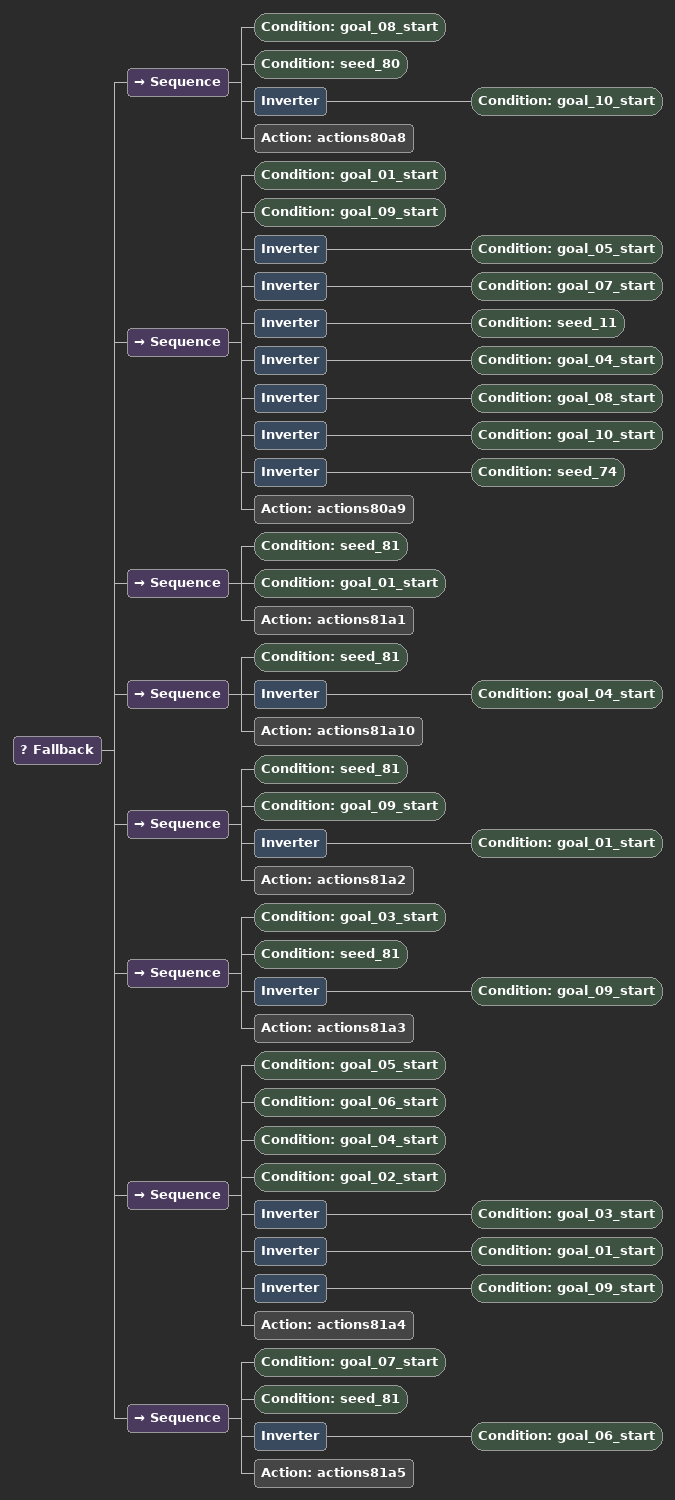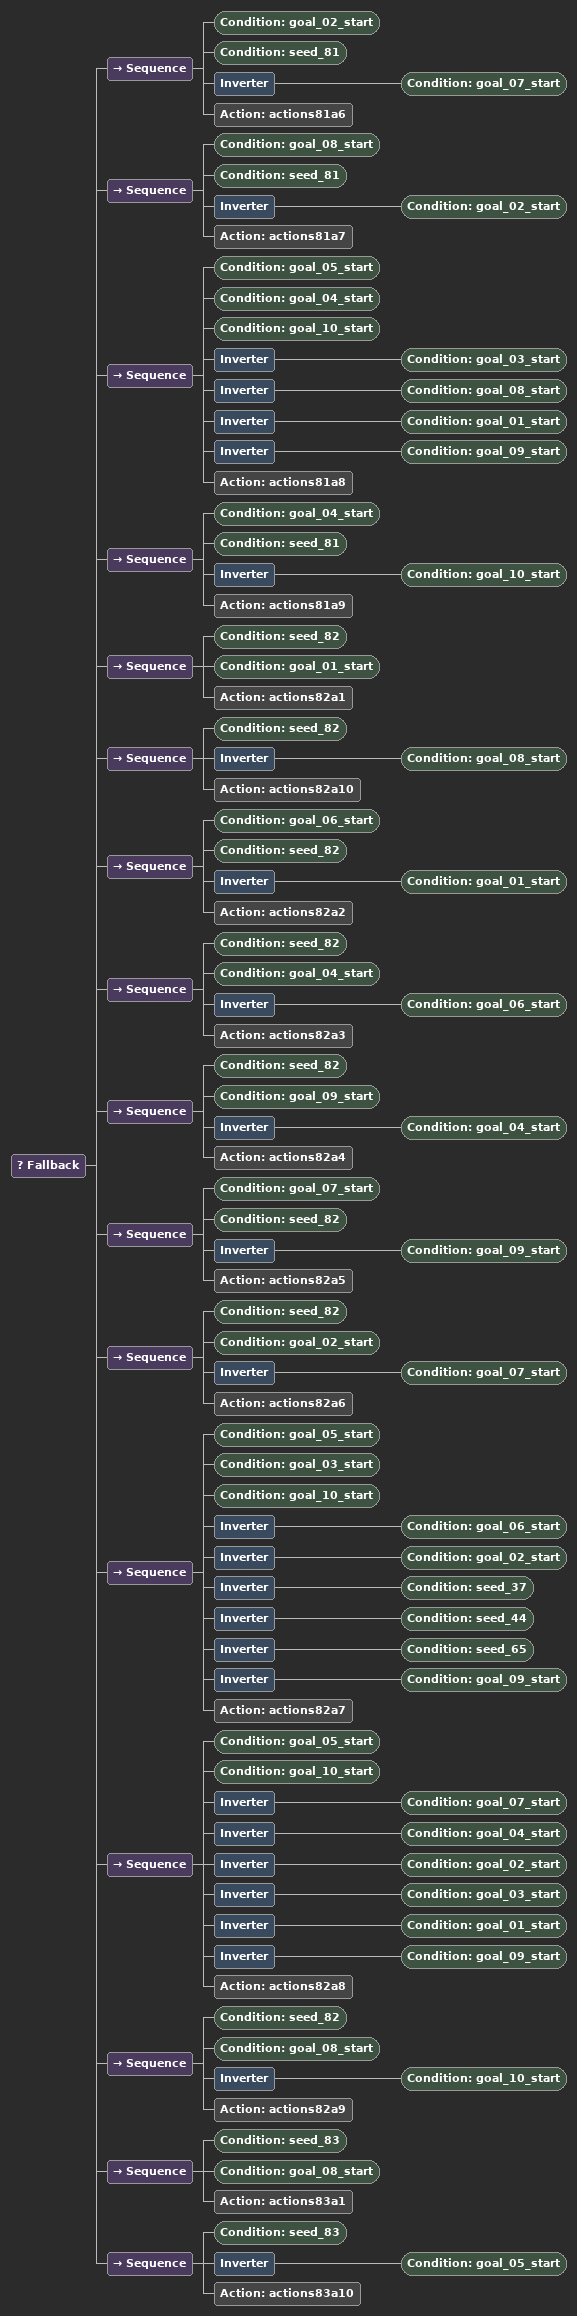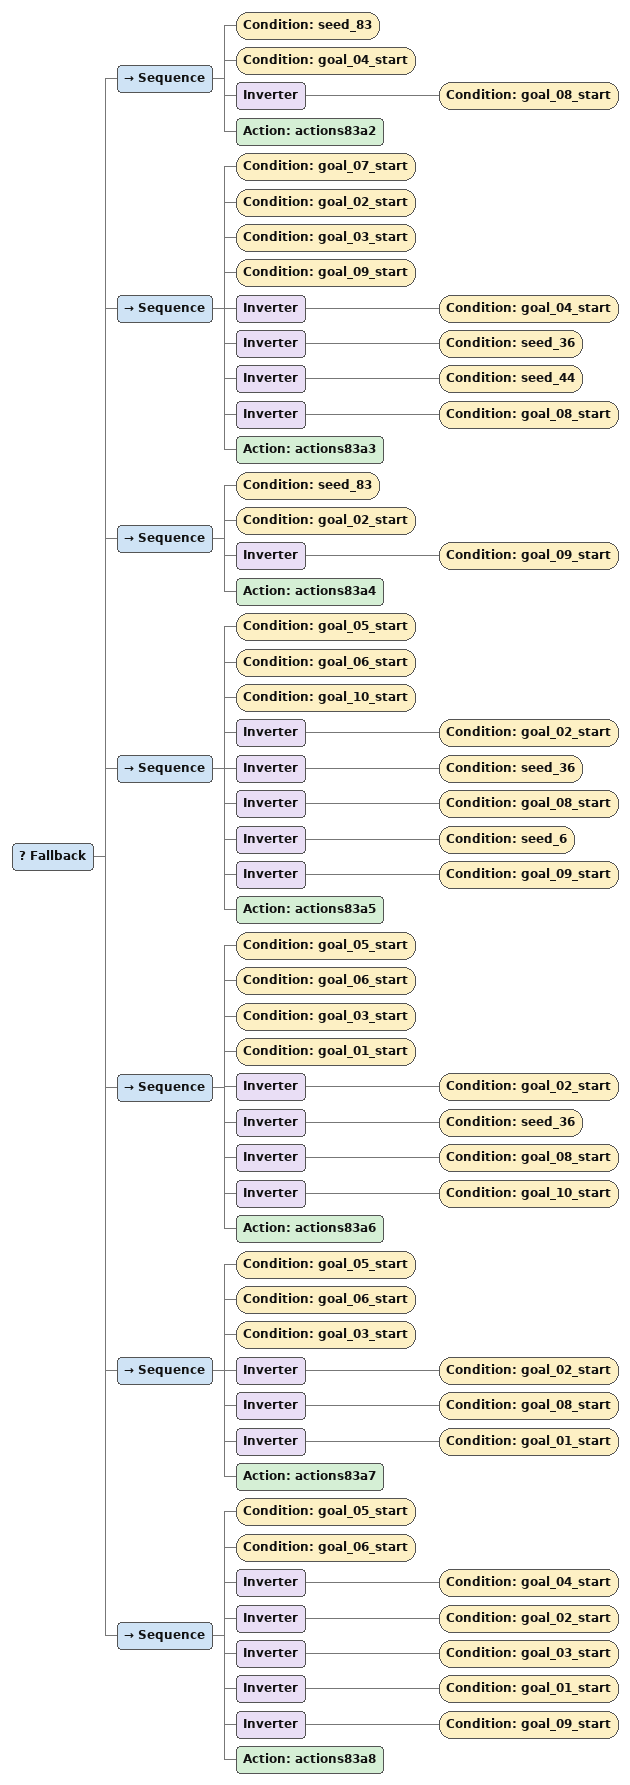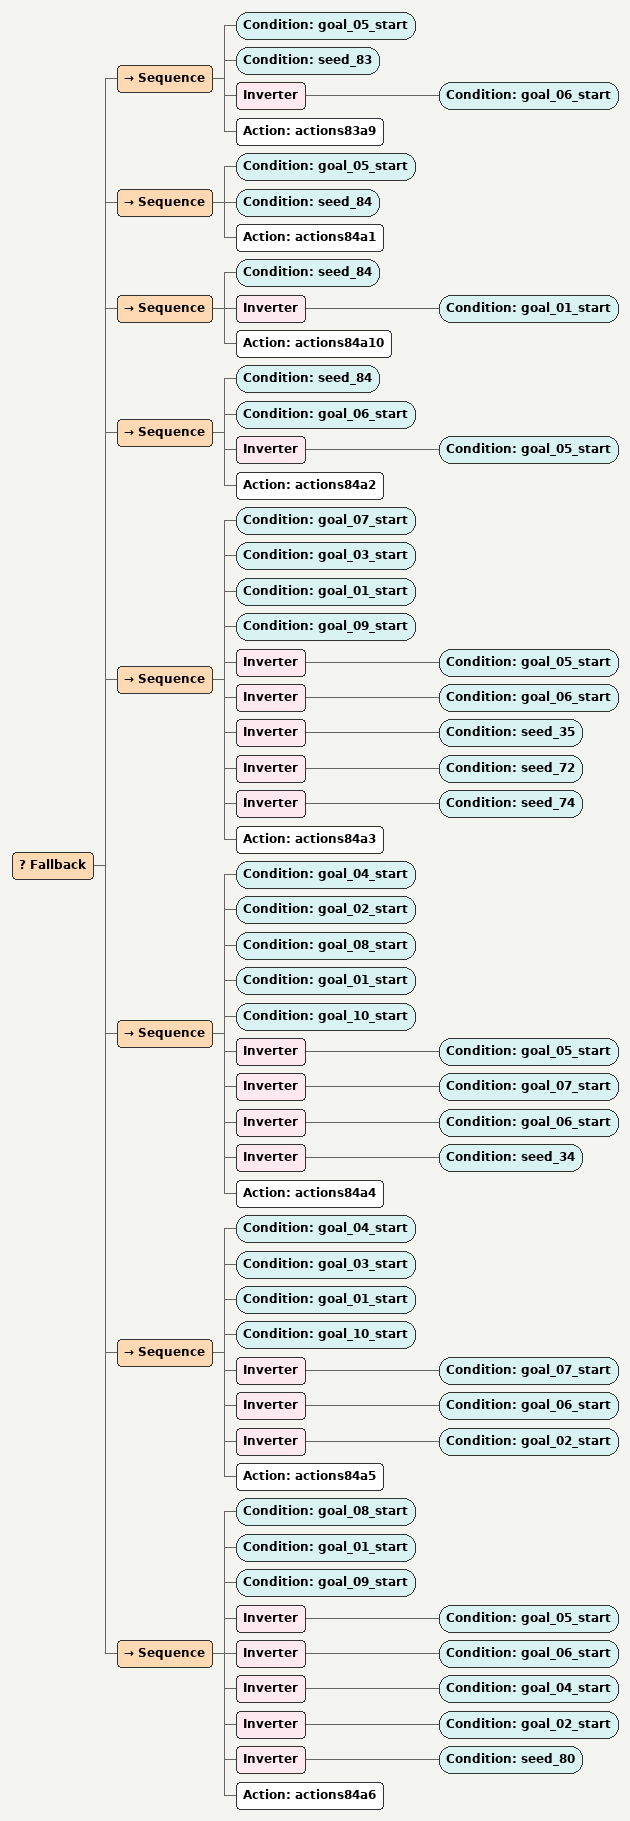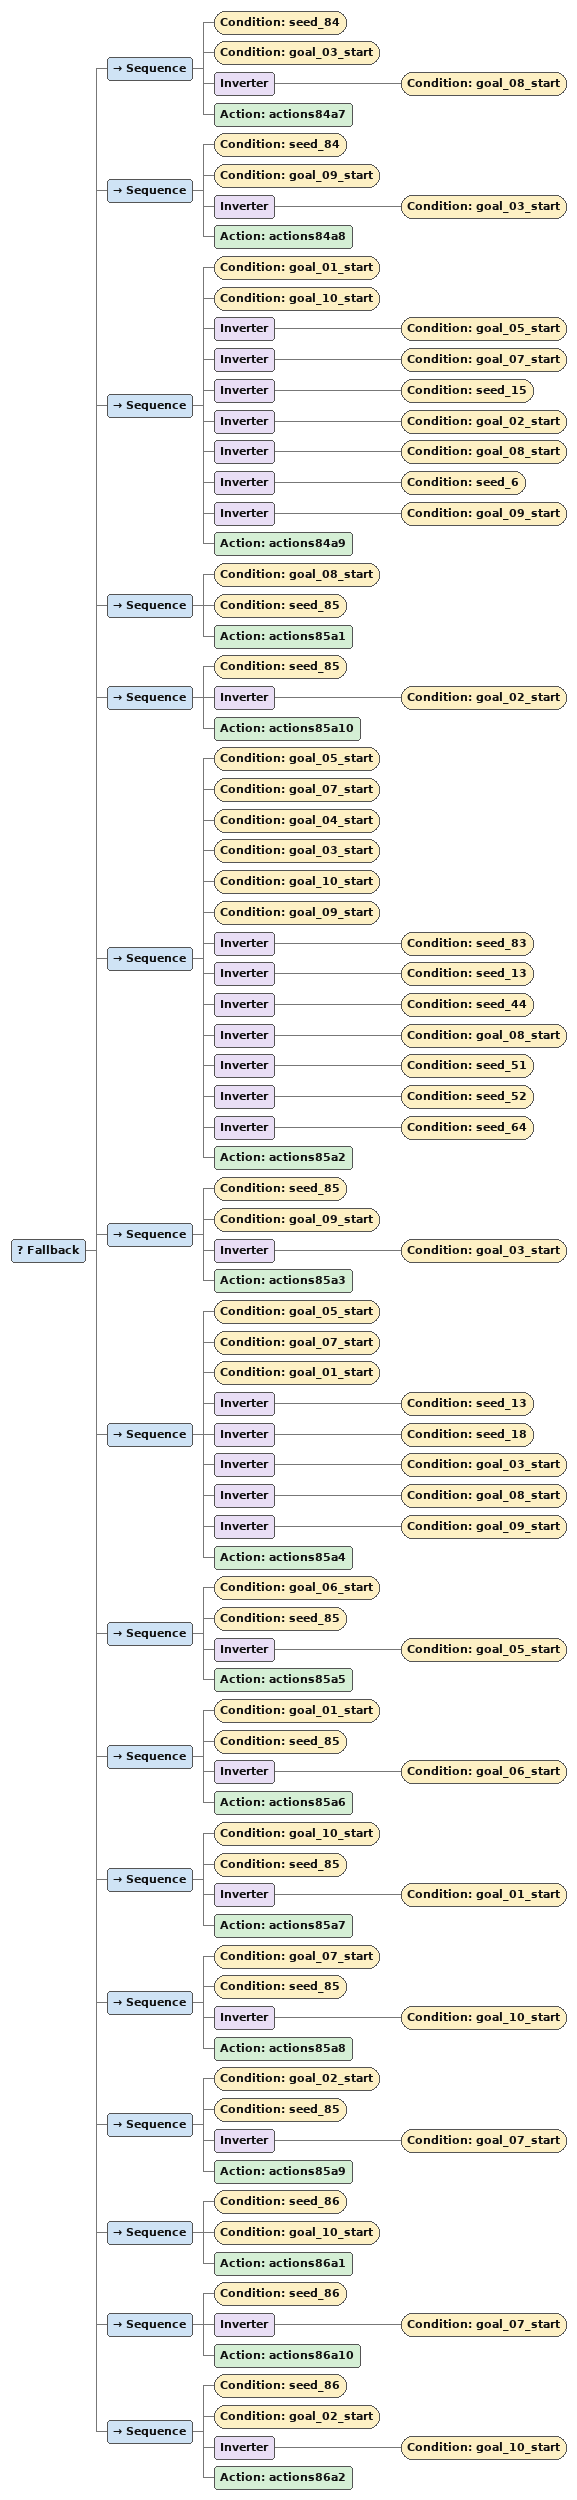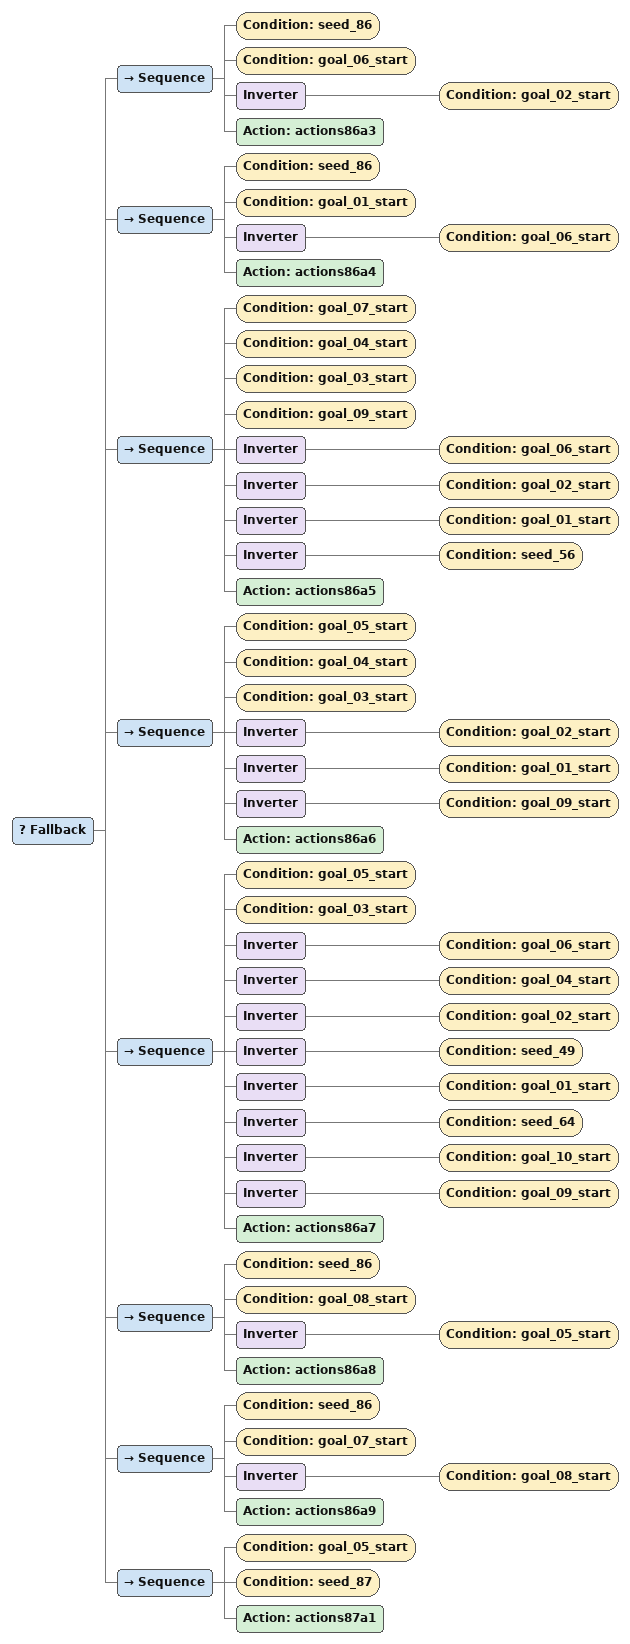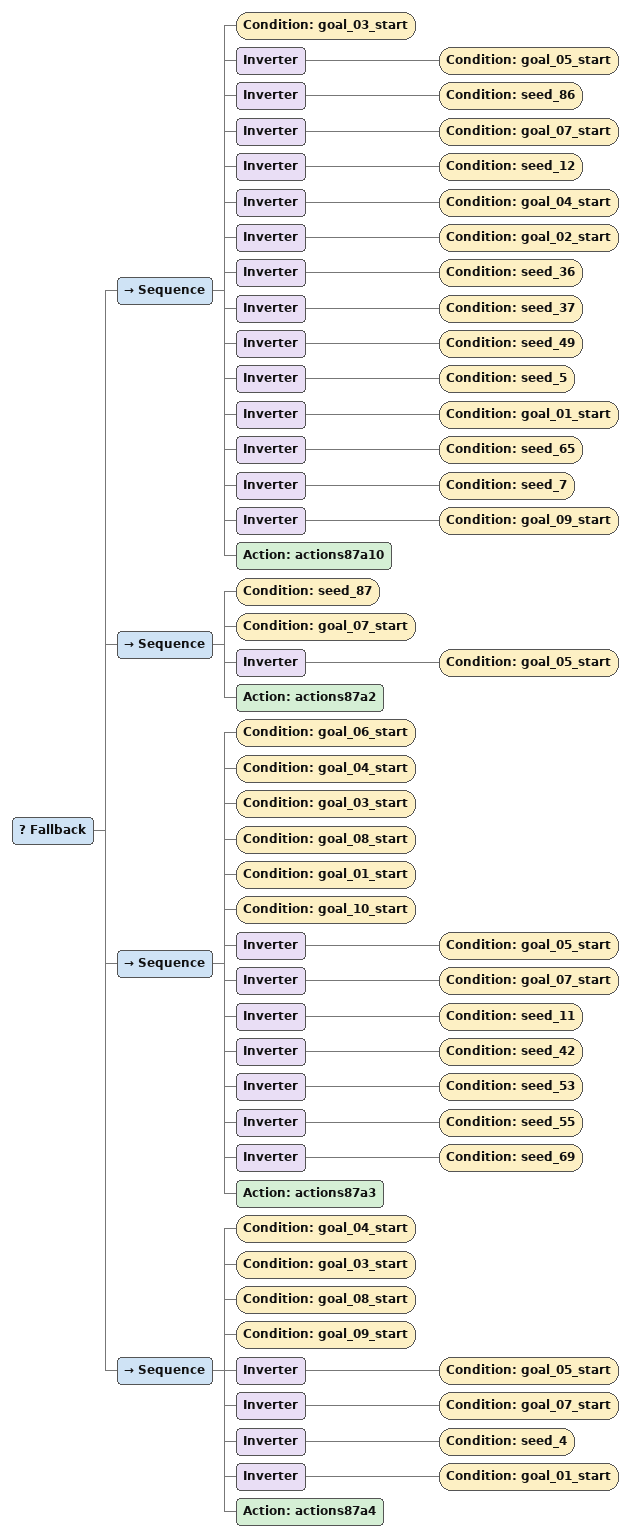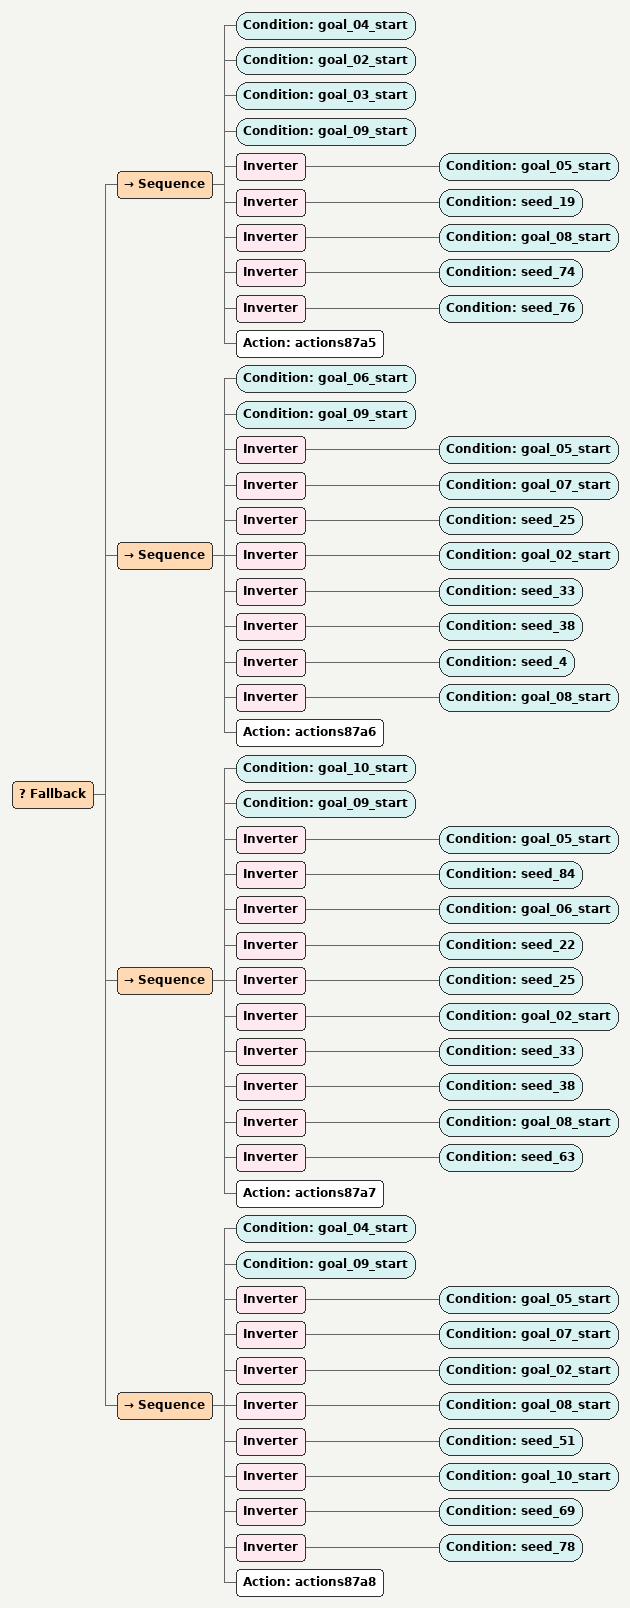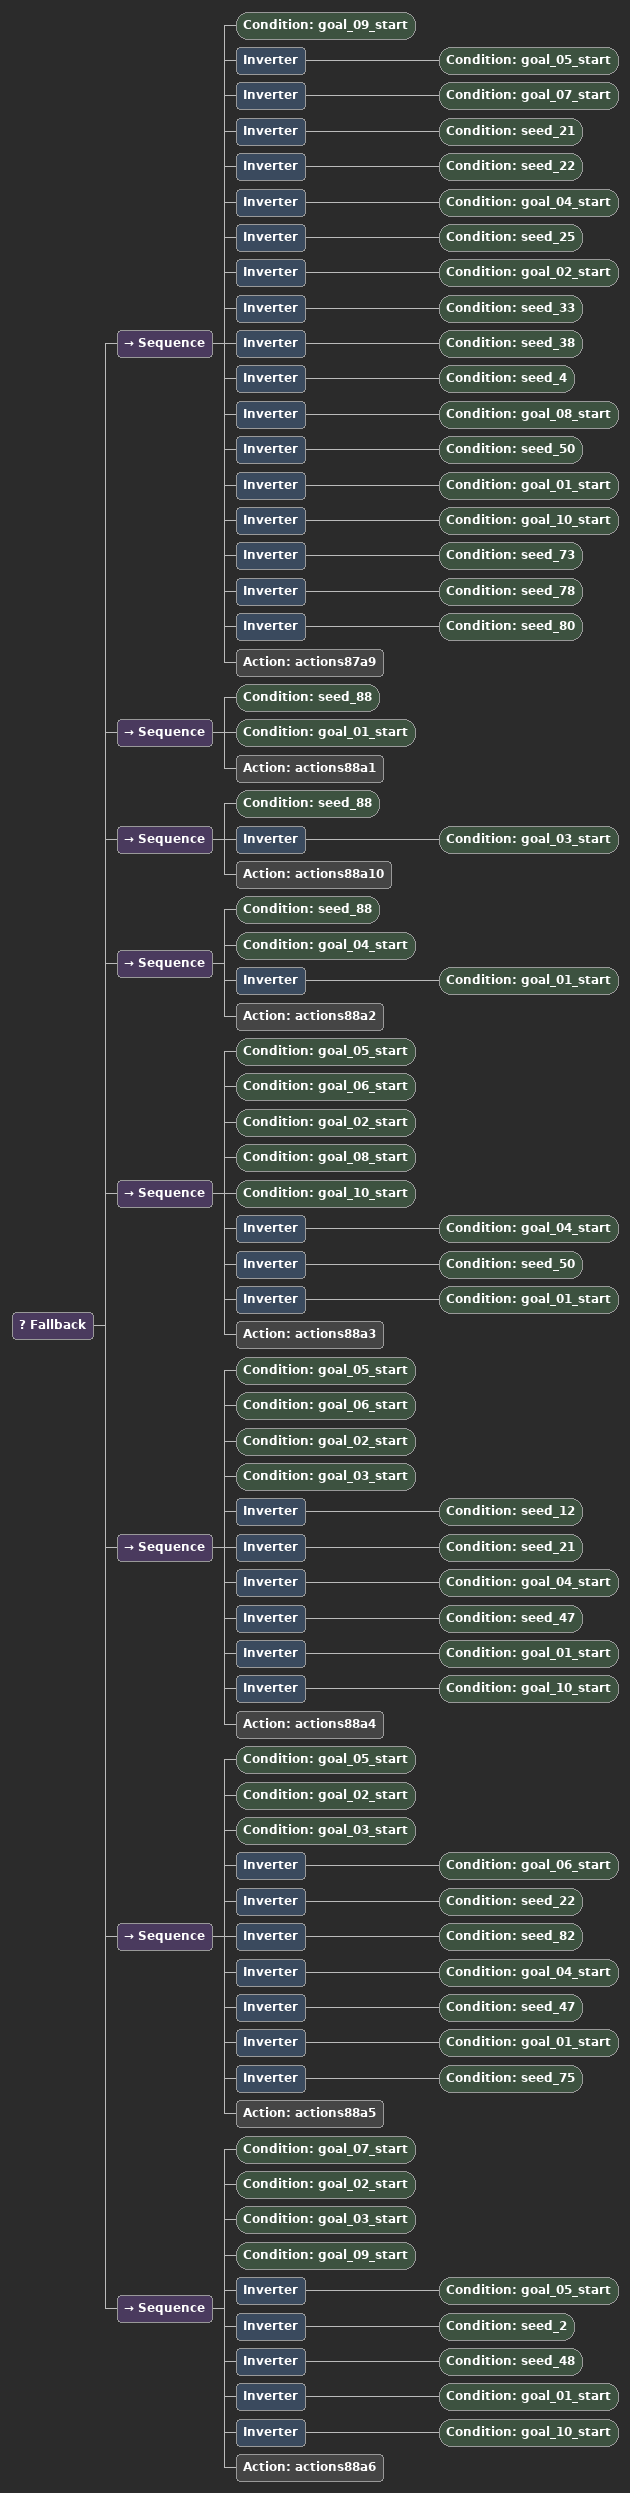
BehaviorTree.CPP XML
<Fallback>
      <Sequence>
        <Condition ID="goal_08_start"/>
        <Condition ID="seed_80"/>
        <Inverter>
          <Condition ID="goal_10_start"/>
        </Inverter>
        <Action ID="actions80a8"/>
      </Sequence>
      <Sequence>
        <Condition ID="goal_01_start"/>
        <Condition ID="goal_09_start"/>
        <Inverter>
          <Condition ID="goal_05_start"/>
        </Inverter>
        <Inverter>
          <Condition ID="goal_07_start"/>
        </Inverter>
        <Inverter>
          <Condition ID="seed_11"/>
        </Inverter>
        <Inverter>
          <Condition ID="goal_04_start"/>
        </Inverter>
        <Inverter>
          <Condition ID="goal_08_start"/>
        </Inverter>
        <Inverter>
          <Condition ID="goal_10_start"/>
        </Inverter>
        <Inverter>
          <Condition ID="seed_74"/>
        </Inverter>
        <Action ID="actions80a9"/>
      </Sequence>
      <Sequence>
        <Condition ID="seed_81"/>
        <Condition ID="goal_01_start"/>
        <Action ID="actions81a1"/>
      </Sequence>
      <Sequence>
        <Condition ID="seed_81"/>
        <Inverter>
          <Condition ID="goal_04_start"/>
        </Inverter>
        <Action ID="actions81a10"/>
      </Sequence>
      <Sequence>
        <Condition ID="seed_81"/>
        <Condition ID="goal_09_start"/>
        <Inverter>
          <Condition ID="goal_01_start"/>
        </Inverter>
        <Action ID="actions81a2"/>
      </Sequence>
      <Sequence>
        <Condition ID="goal_03_start"/>
        <Condition ID="seed_81"/>
        <Inverter>
          <Condition ID="goal_09_start"/>
        </Inverter>
        <Action ID="actions81a3"/>
      </Sequence>
      <Sequence>
        <Condition ID="goal_05_start"/>
        <Condition ID="goal_06_start"/>
        <Condition ID="goal_04_start"/>
        <Condition ID="goal_02_start"/>
        <Inverter>
          <Condition ID="goal_03_start"/>
        </Inverter>
        <Inverter>
          <Condition ID="goal_01_start"/>
        </Inverter>
        <Inverter>
          <Condition ID="goal_09_start"/>
        </Inverter>
        <Action ID="actions81a4"/>
      </Sequence>
      <Sequence>
        <Condition ID="goal_07_start"/>
        <Condition ID="seed_81"/>
        <Inverter>
          <Condition ID="goal_06_start"/>
        </Inverter>
        <Action ID="actions81a5"/>
      </Sequence>
</Fallback>

<Fallback>
      <Sequence>
        <Condition ID="goal_02_start"/>
        <Condition ID="seed_81"/>
        <Inverter>
          <Condition ID="goal_07_start"/>
        </Inverter>
        <Action ID="actions81a6"/>
      </Sequence>
      <Sequence>
        <Condition ID="goal_08_start"/>
        <Condition ID="seed_81"/>
        <Inverter>
          <Condition ID="goal_02_start"/>
        </Inverter>
        <Action ID="actions81a7"/>
      </Sequence>
      <Sequence>
        <Condition ID="goal_05_start"/>
        <Condition ID="goal_04_start"/>
        <Condition ID="goal_10_start"/>
        <Inverter>
          <Condition ID="goal_03_start"/>
        </Inverter>
        <Inverter>
          <Condition ID="goal_08_start"/>
        </Inverter>
        <Inverter>
          <Condition ID="goal_01_start"/>
        </Inverter>
        <Inverter>
          <Condition ID="goal_09_start"/>
        </Inverter>
        <Action ID="actions81a8"/>
      </Sequence>
      <Sequence>
        <Condition ID="goal_04_start"/>
        <Condition ID="seed_81"/>
        <Inverter>
          <Condition ID="goal_10_start"/>
        </Inverter>
        <Action ID="actions81a9"/>
      </Sequence>
      <Sequence>
        <Condition ID="seed_82"/>
        <Condition ID="goal_01_start"/>
        <Action ID="actions82a1"/>
      </Sequence>
      <Sequence>
        <Condition ID="seed_82"/>
        <Inverter>
          <Condition ID="goal_08_start"/>
        </Inverter>
        <Action ID="actions82a10"/>
      </Sequence>
      <Sequence>
        <Condition ID="goal_06_start"/>
        <Condition ID="seed_82"/>
        <Inverter>
          <Condition ID="goal_01_start"/>
        </Inverter>
        <Action ID="actions82a2"/>
      </Sequence>
      <Sequence>
        <Condition ID="seed_82"/>
        <Condition ID="goal_04_start"/>
        <Inverter>
          <Condition ID="goal_06_start"/>
        </Inverter>
        <Action ID="actions82a3"/>
      </Sequence>
      <Sequence>
        <Condition ID="seed_82"/>
        <Condition ID="goal_09_start"/>
        <Inverter>
          <Condition ID="goal_04_start"/>
        </Inverter>
        <Action ID="actions82a4"/>
      </Sequence>
      <Sequence>
        <Condition ID="goal_07_start"/>
        <Condition ID="seed_82"/>
        <Inverter>
          <Condition ID="goal_09_start"/>
        </Inverter>
        <Action ID="actions82a5"/>
      </Sequence>
      <Sequence>
        <Condition ID="seed_82"/>
        <Condition ID="goal_02_start"/>
        <Inverter>
          <Condition ID="goal_07_start"/>
        </Inverter>
        <Action ID="actions82a6"/>
      </Sequence>
      <Sequence>
        <Condition ID="goal_05_start"/>
        <Condition ID="goal_03_start"/>
        <Condition ID="goal_10_start"/>
        <Inverter>
          <Condition ID="goal_06_start"/>
        </Inverter>
        <Inverter>
          <Condition ID="goal_02_start"/>
        </Inverter>
        <Inverter>
          <Condition ID="seed_37"/>
        </Inverter>
        <Inverter>
          <Condition ID="seed_44"/>
        </Inverter>
        <Inverter>
          <Condition ID="seed_65"/>
        </Inverter>
        <Inverter>
          <Condition ID="goal_09_start"/>
        </Inverter>
        <Action ID="actions82a7"/>
      </Sequence>
      <Sequence>
        <Condition ID="goal_05_start"/>
        <Condition ID="goal_10_start"/>
        <Inverter>
          <Condition ID="goal_07_start"/>
        </Inverter>
        <Inverter>
          <Condition ID="goal_04_start"/>
        </Inverter>
        <Inverter>
          <Condition ID="goal_02_start"/>
        </Inverter>
        <Inverter>
          <Condition ID="goal_03_start"/>
        </Inverter>
        <Inverter>
          <Condition ID="goal_01_start"/>
        </Inverter>
        <Inverter>
          <Condition ID="goal_09_start"/>
        </Inverter>
        <Action ID="actions82a8"/>
      </Sequence>
      <Sequence>
        <Condition ID="seed_82"/>
        <Condition ID="goal_08_start"/>
        <Inverter>
          <Condition ID="goal_10_start"/>
        </Inverter>
        <Action ID="actions82a9"/>
      </Sequence>
      <Sequence>
        <Condition ID="seed_83"/>
        <Condition ID="goal_08_start"/>
        <Action ID="actions83a1"/>
      </Sequence>
      <Sequence>
        <Condition ID="seed_83"/>
        <Inverter>
          <Condition ID="goal_05_start"/>
        </Inverter>
        <Action ID="actions83a10"/>
      </Sequence>
</Fallback>

<Fallback>
      <Sequence>
        <Condition ID="seed_83"/>
        <Condition ID="goal_04_start"/>
        <Inverter>
          <Condition ID="goal_08_start"/>
        </Inverter>
        <Action ID="actions83a2"/>
      </Sequence>
      <Sequence>
        <Condition ID="goal_07_start"/>
        <Condition ID="goal_02_start"/>
        <Condition ID="goal_03_start"/>
        <Condition ID="goal_09_start"/>
        <Inverter>
          <Condition ID="goal_04_start"/>
        </Inverter>
        <Inverter>
          <Condition ID="seed_36"/>
        </Inverter>
        <Inverter>
          <Condition ID="seed_44"/>
        </Inverter>
        <Inverter>
          <Condition ID="goal_08_start"/>
        </Inverter>
        <Action ID="actions83a3"/>
      </Sequence>
      <Sequence>
        <Condition ID="seed_83"/>
        <Condition ID="goal_02_start"/>
        <Inverter>
          <Condition ID="goal_09_start"/>
        </Inverter>
        <Action ID="actions83a4"/>
      </Sequence>
      <Sequence>
        <Condition ID="goal_05_start"/>
        <Condition ID="goal_06_start"/>
        <Condition ID="goal_10_start"/>
        <Inverter>
          <Condition ID="goal_02_start"/>
        </Inverter>
        <Inverter>
          <Condition ID="seed_36"/>
        </Inverter>
        <Inverter>
          <Condition ID="goal_08_start"/>
        </Inverter>
        <Inverter>
          <Condition ID="seed_6"/>
        </Inverter>
        <Inverter>
          <Condition ID="goal_09_start"/>
        </Inverter>
        <Action ID="actions83a5"/>
      </Sequence>
      <Sequence>
        <Condition ID="goal_05_start"/>
        <Condition ID="goal_06_start"/>
        <Condition ID="goal_03_start"/>
        <Condition ID="goal_01_start"/>
        <Inverter>
          <Condition ID="goal_02_start"/>
        </Inverter>
        <Inverter>
          <Condition ID="seed_36"/>
        </Inverter>
        <Inverter>
          <Condition ID="goal_08_start"/>
        </Inverter>
        <Inverter>
          <Condition ID="goal_10_start"/>
        </Inverter>
        <Action ID="actions83a6"/>
      </Sequence>
      <Sequence>
        <Condition ID="goal_05_start"/>
        <Condition ID="goal_06_start"/>
        <Condition ID="goal_03_start"/>
        <Inverter>
          <Condition ID="goal_02_start"/>
        </Inverter>
        <Inverter>
          <Condition ID="goal_08_start"/>
        </Inverter>
        <Inverter>
          <Condition ID="goal_01_start"/>
        </Inverter>
        <Action ID="actions83a7"/>
      </Sequence>
      <Sequence>
        <Condition ID="goal_05_start"/>
        <Condition ID="goal_06_start"/>
        <Inverter>
          <Condition ID="goal_04_start"/>
        </Inverter>
        <Inverter>
          <Condition ID="goal_02_start"/>
        </Inverter>
        <Inverter>
          <Condition ID="goal_03_start"/>
        </Inverter>
        <Inverter>
          <Condition ID="goal_01_start"/>
        </Inverter>
        <Inverter>
          <Condition ID="goal_09_start"/>
        </Inverter>
        <Action ID="actions83a8"/>
      </Sequence>
</Fallback>

<Fallback>
      <Sequence>
        <Condition ID="goal_05_start"/>
        <Condition ID="seed_83"/>
        <Inverter>
          <Condition ID="goal_06_start"/>
        </Inverter>
        <Action ID="actions83a9"/>
      </Sequence>
      <Sequence>
        <Condition ID="goal_05_start"/>
        <Condition ID="seed_84"/>
        <Action ID="actions84a1"/>
      </Sequence>
      <Sequence>
        <Condition ID="seed_84"/>
        <Inverter>
          <Condition ID="goal_01_start"/>
        </Inverter>
        <Action ID="actions84a10"/>
      </Sequence>
      <Sequence>
        <Condition ID="seed_84"/>
        <Condition ID="goal_06_start"/>
        <Inverter>
          <Condition ID="goal_05_start"/>
        </Inverter>
        <Action ID="actions84a2"/>
      </Sequence>
      <Sequence>
        <Condition ID="goal_07_start"/>
        <Condition ID="goal_03_start"/>
        <Condition ID="goal_01_start"/>
        <Condition ID="goal_09_start"/>
        <Inverter>
          <Condition ID="goal_05_start"/>
        </Inverter>
        <Inverter>
          <Condition ID="goal_06_start"/>
        </Inverter>
        <Inverter>
          <Condition ID="seed_35"/>
        </Inverter>
        <Inverter>
          <Condition ID="seed_72"/>
        </Inverter>
        <Inverter>
          <Condition ID="seed_74"/>
        </Inverter>
        <Action ID="actions84a3"/>
      </Sequence>
      <Sequence>
        <Condition ID="goal_04_start"/>
        <Condition ID="goal_02_start"/>
        <Condition ID="goal_08_start"/>
        <Condition ID="goal_01_start"/>
        <Condition ID="goal_10_start"/>
        <Inverter>
          <Condition ID="goal_05_start"/>
        </Inverter>
        <Inverter>
          <Condition ID="goal_07_start"/>
        </Inverter>
        <Inverter>
          <Condition ID="goal_06_start"/>
        </Inverter>
        <Inverter>
          <Condition ID="seed_34"/>
        </Inverter>
        <Action ID="actions84a4"/>
      </Sequence>
      <Sequence>
        <Condition ID="goal_04_start"/>
        <Condition ID="goal_03_start"/>
        <Condition ID="goal_01_start"/>
        <Condition ID="goal_10_start"/>
        <Inverter>
          <Condition ID="goal_07_start"/>
        </Inverter>
        <Inverter>
          <Condition ID="goal_06_start"/>
        </Inverter>
        <Inverter>
          <Condition ID="goal_02_start"/>
        </Inverter>
        <Action ID="actions84a5"/>
      </Sequence>
      <Sequence>
        <Condition ID="goal_08_start"/>
        <Condition ID="goal_01_start"/>
        <Condition ID="goal_09_start"/>
        <Inverter>
          <Condition ID="goal_05_start"/>
        </Inverter>
        <Inverter>
          <Condition ID="goal_06_start"/>
        </Inverter>
        <Inverter>
          <Condition ID="goal_04_start"/>
        </Inverter>
        <Inverter>
          <Condition ID="goal_02_start"/>
        </Inverter>
        <Inverter>
          <Condition ID="seed_80"/>
        </Inverter>
        <Action ID="actions84a6"/>
      </Sequence>
</Fallback>

<Fallback>
      <Sequence>
        <Condition ID="seed_84"/>
        <Condition ID="goal_03_start"/>
        <Inverter>
          <Condition ID="goal_08_start"/>
        </Inverter>
        <Action ID="actions84a7"/>
      </Sequence>
      <Sequence>
        <Condition ID="seed_84"/>
        <Condition ID="goal_09_start"/>
        <Inverter>
          <Condition ID="goal_03_start"/>
        </Inverter>
        <Action ID="actions84a8"/>
      </Sequence>
      <Sequence>
        <Condition ID="goal_01_start"/>
        <Condition ID="goal_10_start"/>
        <Inverter>
          <Condition ID="goal_05_start"/>
        </Inverter>
        <Inverter>
          <Condition ID="goal_07_start"/>
        </Inverter>
        <Inverter>
          <Condition ID="seed_15"/>
        </Inverter>
        <Inverter>
          <Condition ID="goal_02_start"/>
        </Inverter>
        <Inverter>
          <Condition ID="goal_08_start"/>
        </Inverter>
        <Inverter>
          <Condition ID="seed_6"/>
        </Inverter>
        <Inverter>
          <Condition ID="goal_09_start"/>
        </Inverter>
        <Action ID="actions84a9"/>
      </Sequence>
      <Sequence>
        <Condition ID="goal_08_start"/>
        <Condition ID="seed_85"/>
        <Action ID="actions85a1"/>
      </Sequence>
      <Sequence>
        <Condition ID="seed_85"/>
        <Inverter>
          <Condition ID="goal_02_start"/>
        </Inverter>
        <Action ID="actions85a10"/>
      </Sequence>
      <Sequence>
        <Condition ID="goal_05_start"/>
        <Condition ID="goal_07_start"/>
        <Condition ID="goal_04_start"/>
        <Condition ID="goal_03_start"/>
        <Condition ID="goal_10_start"/>
        <Condition ID="goal_09_start"/>
        <Inverter>
          <Condition ID="seed_83"/>
        </Inverter>
        <Inverter>
          <Condition ID="seed_13"/>
        </Inverter>
        <Inverter>
          <Condition ID="seed_44"/>
        </Inverter>
        <Inverter>
          <Condition ID="goal_08_start"/>
        </Inverter>
        <Inverter>
          <Condition ID="seed_51"/>
        </Inverter>
        <Inverter>
          <Condition ID="seed_52"/>
        </Inverter>
        <Inverter>
          <Condition ID="seed_64"/>
        </Inverter>
        <Action ID="actions85a2"/>
      </Sequence>
      <Sequence>
        <Condition ID="seed_85"/>
        <Condition ID="goal_09_start"/>
        <Inverter>
          <Condition ID="goal_03_start"/>
        </Inverter>
        <Action ID="actions85a3"/>
      </Sequence>
      <Sequence>
        <Condition ID="goal_05_start"/>
        <Condition ID="goal_07_start"/>
        <Condition ID="goal_01_start"/>
        <Inverter>
          <Condition ID="seed_13"/>
        </Inverter>
        <Inverter>
          <Condition ID="seed_18"/>
        </Inverter>
        <Inverter>
          <Condition ID="goal_03_start"/>
        </Inverter>
        <Inverter>
          <Condition ID="goal_08_start"/>
        </Inverter>
        <Inverter>
          <Condition ID="goal_09_start"/>
        </Inverter>
        <Action ID="actions85a4"/>
      </Sequence>
      <Sequence>
        <Condition ID="goal_06_start"/>
        <Condition ID="seed_85"/>
        <Inverter>
          <Condition ID="goal_05_start"/>
        </Inverter>
        <Action ID="actions85a5"/>
      </Sequence>
      <Sequence>
        <Condition ID="goal_01_start"/>
        <Condition ID="seed_85"/>
        <Inverter>
          <Condition ID="goal_06_start"/>
        </Inverter>
        <Action ID="actions85a6"/>
      </Sequence>
      <Sequence>
        <Condition ID="goal_10_start"/>
        <Condition ID="seed_85"/>
        <Inverter>
          <Condition ID="goal_01_start"/>
        </Inverter>
        <Action ID="actions85a7"/>
      </Sequence>
      <Sequence>
        <Condition ID="goal_07_start"/>
        <Condition ID="seed_85"/>
        <Inverter>
          <Condition ID="goal_10_start"/>
        </Inverter>
        <Action ID="actions85a8"/>
      </Sequence>
      <Sequence>
        <Condition ID="goal_02_start"/>
        <Condition ID="seed_85"/>
        <Inverter>
          <Condition ID="goal_07_start"/>
        </Inverter>
        <Action ID="actions85a9"/>
      </Sequence>
      <Sequence>
        <Condition ID="seed_86"/>
        <Condition ID="goal_10_start"/>
        <Action ID="actions86a1"/>
      </Sequence>
      <Sequence>
        <Condition ID="seed_86"/>
        <Inverter>
          <Condition ID="goal_07_start"/>
        </Inverter>
        <Action ID="actions86a10"/>
      </Sequence>
      <Sequence>
        <Condition ID="seed_86"/>
        <Condition ID="goal_02_start"/>
        <Inverter>
          <Condition ID="goal_10_start"/>
        </Inverter>
        <Action ID="actions86a2"/>
      </Sequence>
</Fallback>

<Fallback>
      <Sequence>
        <Condition ID="seed_86"/>
        <Condition ID="goal_06_start"/>
        <Inverter>
          <Condition ID="goal_02_start"/>
        </Inverter>
        <Action ID="actions86a3"/>
      </Sequence>
      <Sequence>
        <Condition ID="seed_86"/>
        <Condition ID="goal_01_start"/>
        <Inverter>
          <Condition ID="goal_06_start"/>
        </Inverter>
        <Action ID="actions86a4"/>
      </Sequence>
      <Sequence>
        <Condition ID="goal_07_start"/>
        <Condition ID="goal_04_start"/>
        <Condition ID="goal_03_start"/>
        <Condition ID="goal_09_start"/>
        <Inverter>
          <Condition ID="goal_06_start"/>
        </Inverter>
        <Inverter>
          <Condition ID="goal_02_start"/>
        </Inverter>
        <Inverter>
          <Condition ID="goal_01_start"/>
        </Inverter>
        <Inverter>
          <Condition ID="seed_56"/>
        </Inverter>
        <Action ID="actions86a5"/>
      </Sequence>
      <Sequence>
        <Condition ID="goal_05_start"/>
        <Condition ID="goal_04_start"/>
        <Condition ID="goal_03_start"/>
        <Inverter>
          <Condition ID="goal_02_start"/>
        </Inverter>
        <Inverter>
          <Condition ID="goal_01_start"/>
        </Inverter>
        <Inverter>
          <Condition ID="goal_09_start"/>
        </Inverter>
        <Action ID="actions86a6"/>
      </Sequence>
      <Sequence>
        <Condition ID="goal_05_start"/>
        <Condition ID="goal_03_start"/>
        <Inverter>
          <Condition ID="goal_06_start"/>
        </Inverter>
        <Inverter>
          <Condition ID="goal_04_start"/>
        </Inverter>
        <Inverter>
          <Condition ID="goal_02_start"/>
        </Inverter>
        <Inverter>
          <Condition ID="seed_49"/>
        </Inverter>
        <Inverter>
          <Condition ID="goal_01_start"/>
        </Inverter>
        <Inverter>
          <Condition ID="seed_64"/>
        </Inverter>
        <Inverter>
          <Condition ID="goal_10_start"/>
        </Inverter>
        <Inverter>
          <Condition ID="goal_09_start"/>
        </Inverter>
        <Action ID="actions86a7"/>
      </Sequence>
      <Sequence>
        <Condition ID="seed_86"/>
        <Condition ID="goal_08_start"/>
        <Inverter>
          <Condition ID="goal_05_start"/>
        </Inverter>
        <Action ID="actions86a8"/>
      </Sequence>
      <Sequence>
        <Condition ID="seed_86"/>
        <Condition ID="goal_07_start"/>
        <Inverter>
          <Condition ID="goal_08_start"/>
        </Inverter>
        <Action ID="actions86a9"/>
      </Sequence>
      <Sequence>
        <Condition ID="goal_05_start"/>
        <Condition ID="seed_87"/>
        <Action ID="actions87a1"/>
      </Sequence>
</Fallback>

<Fallback>
      <Sequence>
        <Condition ID="goal_03_start"/>
        <Inverter>
          <Condition ID="goal_05_start"/>
        </Inverter>
        <Inverter>
          <Condition ID="seed_86"/>
        </Inverter>
        <Inverter>
          <Condition ID="goal_07_start"/>
        </Inverter>
        <Inverter>
          <Condition ID="seed_12"/>
        </Inverter>
        <Inverter>
          <Condition ID="goal_04_start"/>
        </Inverter>
        <Inverter>
          <Condition ID="goal_02_start"/>
        </Inverter>
        <Inverter>
          <Condition ID="seed_36"/>
        </Inverter>
        <Inverter>
          <Condition ID="seed_37"/>
        </Inverter>
        <Inverter>
          <Condition ID="seed_49"/>
        </Inverter>
        <Inverter>
          <Condition ID="seed_5"/>
        </Inverter>
        <Inverter>
          <Condition ID="goal_01_start"/>
        </Inverter>
        <Inverter>
          <Condition ID="seed_65"/>
        </Inverter>
        <Inverter>
          <Condition ID="seed_7"/>
        </Inverter>
        <Inverter>
          <Condition ID="goal_09_start"/>
        </Inverter>
        <Action ID="actions87a10"/>
      </Sequence>
      <Sequence>
        <Condition ID="seed_87"/>
        <Condition ID="goal_07_start"/>
        <Inverter>
          <Condition ID="goal_05_start"/>
        </Inverter>
        <Action ID="actions87a2"/>
      </Sequence>
      <Sequence>
        <Condition ID="goal_06_start"/>
        <Condition ID="goal_04_start"/>
        <Condition ID="goal_03_start"/>
        <Condition ID="goal_08_start"/>
        <Condition ID="goal_01_start"/>
        <Condition ID="goal_10_start"/>
        <Inverter>
          <Condition ID="goal_05_start"/>
        </Inverter>
        <Inverter>
          <Condition ID="goal_07_start"/>
        </Inverter>
        <Inverter>
          <Condition ID="seed_11"/>
        </Inverter>
        <Inverter>
          <Condition ID="seed_42"/>
        </Inverter>
        <Inverter>
          <Condition ID="seed_53"/>
        </Inverter>
        <Inverter>
          <Condition ID="seed_55"/>
        </Inverter>
        <Inverter>
          <Condition ID="seed_69"/>
        </Inverter>
        <Action ID="actions87a3"/>
      </Sequence>
      <Sequence>
        <Condition ID="goal_04_start"/>
        <Condition ID="goal_03_start"/>
        <Condition ID="goal_08_start"/>
        <Condition ID="goal_09_start"/>
        <Inverter>
          <Condition ID="goal_05_start"/>
        </Inverter>
        <Inverter>
          <Condition ID="goal_07_start"/>
        </Inverter>
        <Inverter>
          <Condition ID="seed_4"/>
        </Inverter>
        <Inverter>
          <Condition ID="goal_01_start"/>
        </Inverter>
        <Action ID="actions87a4"/>
      </Sequence>
</Fallback>

<Fallback>
      <Sequence>
        <Condition ID="goal_04_start"/>
        <Condition ID="goal_02_start"/>
        <Condition ID="goal_03_start"/>
        <Condition ID="goal_09_start"/>
        <Inverter>
          <Condition ID="goal_05_start"/>
        </Inverter>
        <Inverter>
          <Condition ID="seed_19"/>
        </Inverter>
        <Inverter>
          <Condition ID="goal_08_start"/>
        </Inverter>
        <Inverter>
          <Condition ID="seed_74"/>
        </Inverter>
        <Inverter>
          <Condition ID="seed_76"/>
        </Inverter>
        <Action ID="actions87a5"/>
      </Sequence>
      <Sequence>
        <Condition ID="goal_06_start"/>
        <Condition ID="goal_09_start"/>
        <Inverter>
          <Condition ID="goal_05_start"/>
        </Inverter>
        <Inverter>
          <Condition ID="goal_07_start"/>
        </Inverter>
        <Inverter>
          <Condition ID="seed_25"/>
        </Inverter>
        <Inverter>
          <Condition ID="goal_02_start"/>
        </Inverter>
        <Inverter>
          <Condition ID="seed_33"/>
        </Inverter>
        <Inverter>
          <Condition ID="seed_38"/>
        </Inverter>
        <Inverter>
          <Condition ID="seed_4"/>
        </Inverter>
        <Inverter>
          <Condition ID="goal_08_start"/>
        </Inverter>
        <Action ID="actions87a6"/>
      </Sequence>
      <Sequence>
        <Condition ID="goal_10_start"/>
        <Condition ID="goal_09_start"/>
        <Inverter>
          <Condition ID="goal_05_start"/>
        </Inverter>
        <Inverter>
          <Condition ID="seed_84"/>
        </Inverter>
        <Inverter>
          <Condition ID="goal_06_start"/>
        </Inverter>
        <Inverter>
          <Condition ID="seed_22"/>
        </Inverter>
        <Inverter>
          <Condition ID="seed_25"/>
        </Inverter>
        <Inverter>
          <Condition ID="goal_02_start"/>
        </Inverter>
        <Inverter>
          <Condition ID="seed_33"/>
        </Inverter>
        <Inverter>
          <Condition ID="seed_38"/>
        </Inverter>
        <Inverter>
          <Condition ID="goal_08_start"/>
        </Inverter>
        <Inverter>
          <Condition ID="seed_63"/>
        </Inverter>
        <Action ID="actions87a7"/>
      </Sequence>
      <Sequence>
        <Condition ID="goal_04_start"/>
        <Condition ID="goal_09_start"/>
        <Inverter>
          <Condition ID="goal_05_start"/>
        </Inverter>
        <Inverter>
          <Condition ID="goal_07_start"/>
        </Inverter>
        <Inverter>
          <Condition ID="goal_02_start"/>
        </Inverter>
        <Inverter>
          <Condition ID="goal_08_start"/>
        </Inverter>
        <Inverter>
          <Condition ID="seed_51"/>
        </Inverter>
        <Inverter>
          <Condition ID="goal_10_start"/>
        </Inverter>
        <Inverter>
          <Condition ID="seed_69"/>
        </Inverter>
        <Inverter>
          <Condition ID="seed_78"/>
        </Inverter>
        <Action ID="actions87a8"/>
      </Sequence>
</Fallback>

<Fallback>
      <Sequence>
        <Condition ID="goal_09_start"/>
        <Inverter>
          <Condition ID="goal_05_start"/>
        </Inverter>
        <Inverter>
          <Condition ID="goal_07_start"/>
        </Inverter>
        <Inverter>
          <Condition ID="seed_21"/>
        </Inverter>
        <Inverter>
          <Condition ID="seed_22"/>
        </Inverter>
        <Inverter>
          <Condition ID="goal_04_start"/>
        </Inverter>
        <Inverter>
          <Condition ID="seed_25"/>
        </Inverter>
        <Inverter>
          <Condition ID="goal_02_start"/>
        </Inverter>
        <Inverter>
          <Condition ID="seed_33"/>
        </Inverter>
        <Inverter>
          <Condition ID="seed_38"/>
        </Inverter>
        <Inverter>
          <Condition ID="seed_4"/>
        </Inverter>
        <Inverter>
          <Condition ID="goal_08_start"/>
        </Inverter>
        <Inverter>
          <Condition ID="seed_50"/>
        </Inverter>
        <Inverter>
          <Condition ID="goal_01_start"/>
        </Inverter>
        <Inverter>
          <Condition ID="goal_10_start"/>
        </Inverter>
        <Inverter>
          <Condition ID="seed_73"/>
        </Inverter>
        <Inverter>
          <Condition ID="seed_78"/>
        </Inverter>
        <Inverter>
          <Condition ID="seed_80"/>
        </Inverter>
        <Action ID="actions87a9"/>
      </Sequence>
      <Sequence>
        <Condition ID="seed_88"/>
        <Condition ID="goal_01_start"/>
        <Action ID="actions88a1"/>
      </Sequence>
      <Sequence>
        <Condition ID="seed_88"/>
        <Inverter>
          <Condition ID="goal_03_start"/>
        </Inverter>
        <Action ID="actions88a10"/>
      </Sequence>
      <Sequence>
        <Condition ID="seed_88"/>
        <Condition ID="goal_04_start"/>
        <Inverter>
          <Condition ID="goal_01_start"/>
        </Inverter>
        <Action ID="actions88a2"/>
      </Sequence>
      <Sequence>
        <Condition ID="goal_05_start"/>
        <Condition ID="goal_06_start"/>
        <Condition ID="goal_02_start"/>
        <Condition ID="goal_08_start"/>
        <Condition ID="goal_10_start"/>
        <Inverter>
          <Condition ID="goal_04_start"/>
        </Inverter>
        <Inverter>
          <Condition ID="seed_50"/>
        </Inverter>
        <Inverter>
          <Condition ID="goal_01_start"/>
        </Inverter>
        <Action ID="actions88a3"/>
      </Sequence>
      <Sequence>
        <Condition ID="goal_05_start"/>
        <Condition ID="goal_06_start"/>
        <Condition ID="goal_02_start"/>
        <Condition ID="goal_03_start"/>
        <Inverter>
          <Condition ID="seed_12"/>
        </Inverter>
        <Inverter>
          <Condition ID="seed_21"/>
        </Inverter>
        <Inverter>
          <Condition ID="goal_04_start"/>
        </Inverter>
        <Inverter>
          <Condition ID="seed_47"/>
        </Inverter>
        <Inverter>
          <Condition ID="goal_01_start"/>
        </Inverter>
        <Inverter>
          <Condition ID="goal_10_start"/>
        </Inverter>
        <Action ID="actions88a4"/>
      </Sequence>
      <Sequence>
        <Condition ID="goal_05_start"/>
        <Condition ID="goal_02_start"/>
        <Condition ID="goal_03_start"/>
        <Inverter>
          <Condition ID="goal_06_start"/>
        </Inverter>
        <Inverter>
          <Condition ID="seed_22"/>
        </Inverter>
        <Inverter>
          <Condition ID="seed_82"/>
        </Inverter>
        <Inverter>
          <Condition ID="goal_04_start"/>
        </Inverter>
        <Inverter>
          <Condition ID="seed_47"/>
        </Inverter>
        <Inverter>
          <Condition ID="goal_01_start"/>
        </Inverter>
        <Inverter>
          <Condition ID="seed_75"/>
        </Inverter>
        <Action ID="actions88a5"/>
      </Sequence>
      <Sequence>
        <Condition ID="goal_07_start"/>
        <Condition ID="goal_02_start"/>
        <Condition ID="goal_03_start"/>
        <Condition ID="goal_09_start"/>
        <Inverter>
          <Condition ID="goal_05_start"/>
        </Inverter>
        <Inverter>
          <Condition ID="seed_2"/>
        </Inverter>
        <Inverter>
          <Condition ID="seed_48"/>
        </Inverter>
        <Inverter>
          <Condition ID="goal_01_start"/>
        </Inverter>
        <Inverter>
          <Condition ID="goal_10_start"/>
        </Inverter>
        <Action ID="actions88a6"/>
      </Sequence>
</Fallback>
